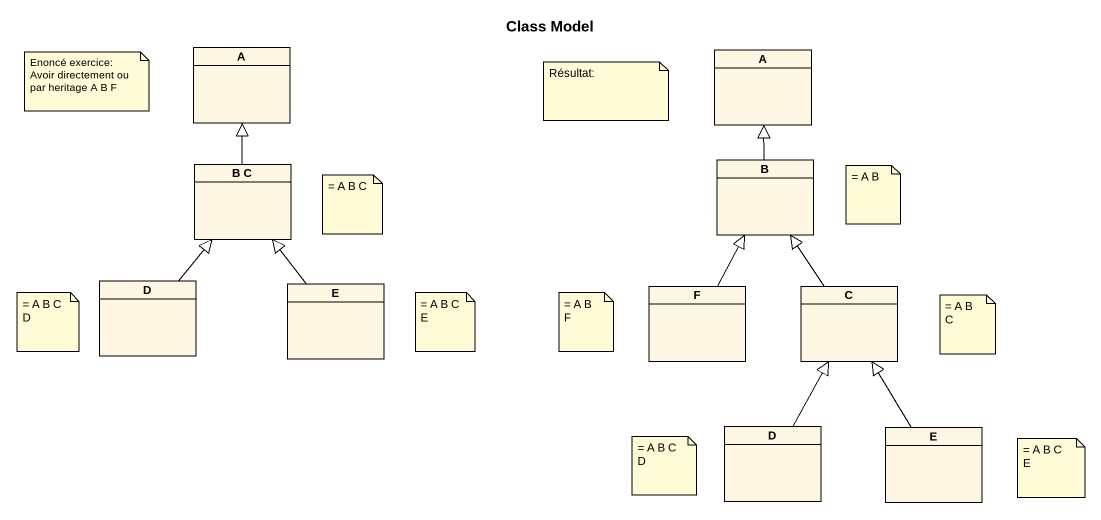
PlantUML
@startuml
title Class Model
hide circle
hide empty members
class A
class "A" as A_2
class "B C" as B_C
class B
class D
class E
class F
class C
class "D" as D_2
class "E" as E_2
B_C -up-|> A
B -up-|> A_2
D -up-|> B_C
E -up-|> B_C
F -up-|> B
C -up-|> B
D_2 -up-|> C
E_2 -up-|> C
note as N1
  Enoncé exercice:
  Avoir directement ou par heritage A B F
end note
note as N2
  Résultat:
end note
note as N3
  ~= A B C
end note
note as N4
  ~= A B
end note
note as N5
  ~= A B C D
end note
note as N6
  ~= A B C E
end note
note as N7
  ~= A B F
end note
note as N8
  ~= A B C
end note
note as N9
  ~= A B C D
end note
note as N10
  ~= A B C E
end note
@enduml
